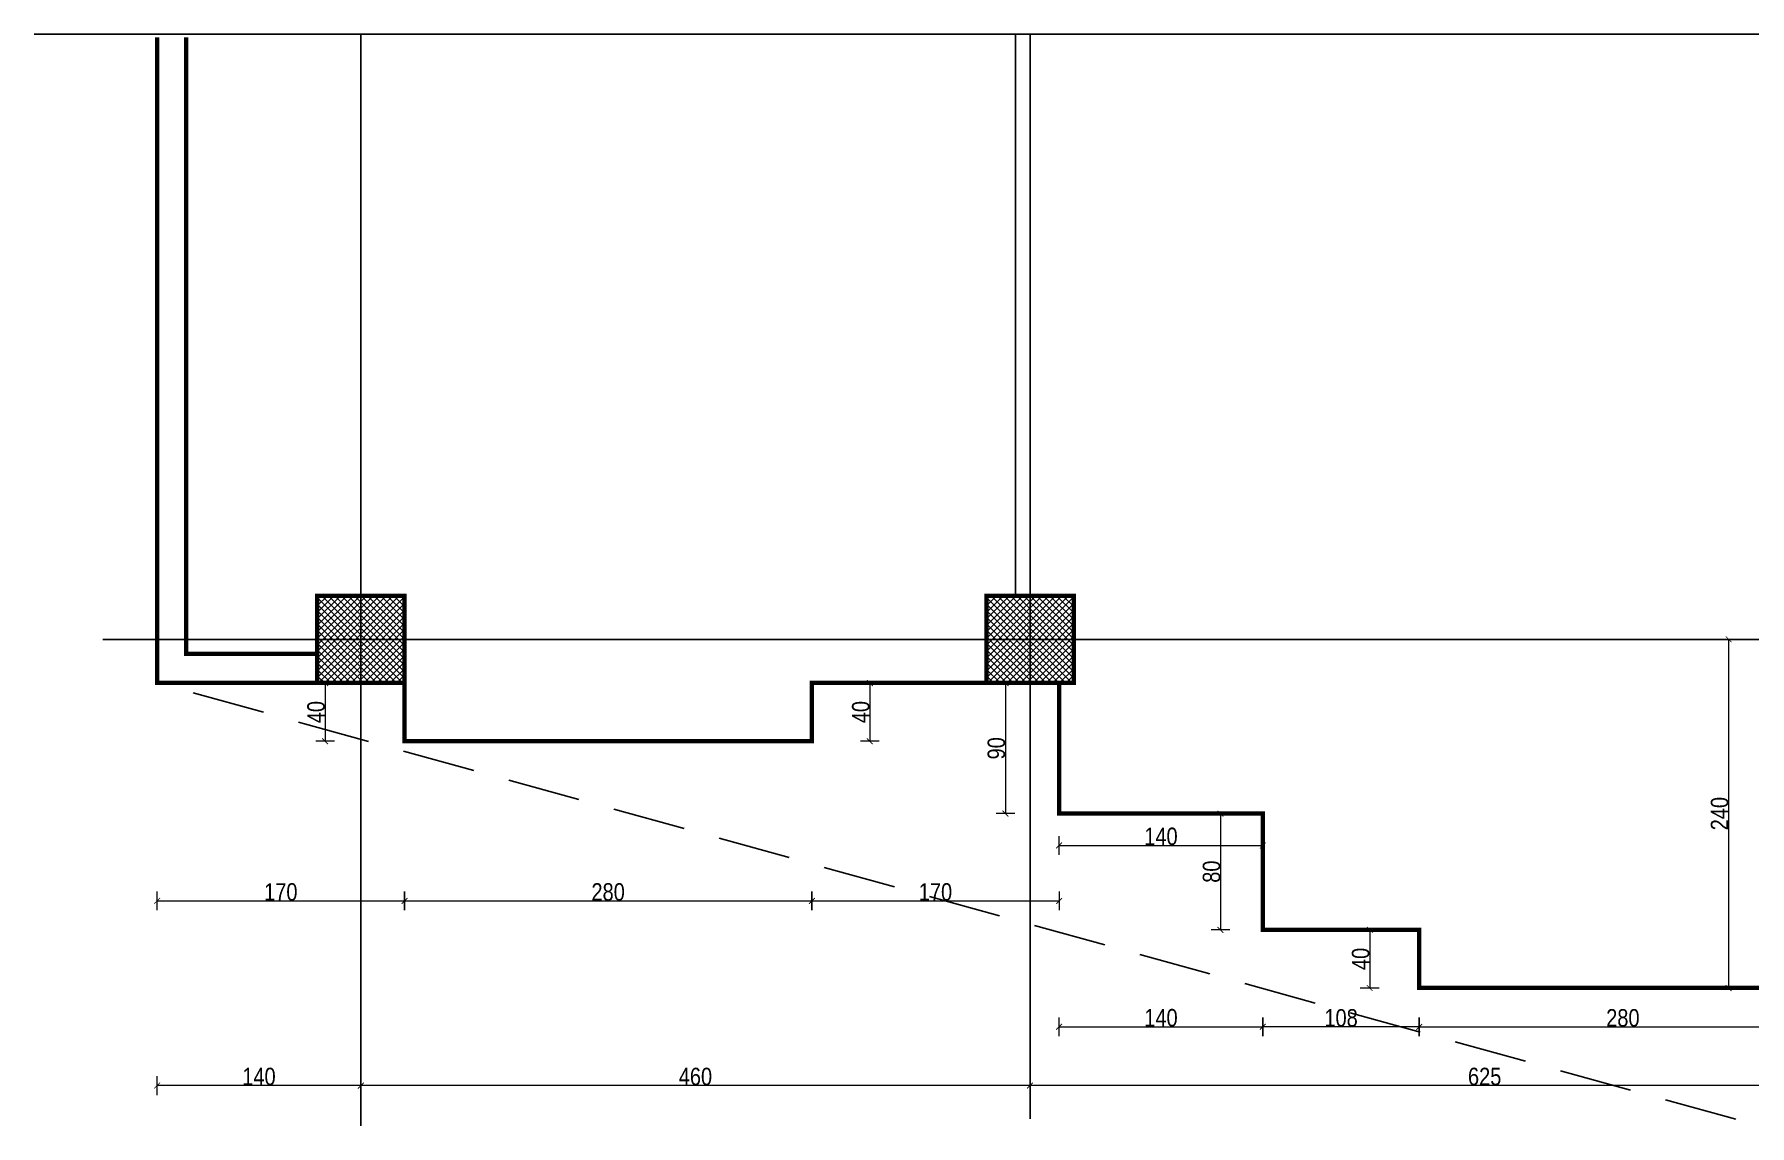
# Model space of a CAD drawing. Extents: x 250879 to 348495, y -51522 to -9360.
# Drawn here: x 272796 to 273975, y -33367 to -32616 of the extents above; entities that cross this region are included whole.
import ezdxf

# ---------------------------------------------------------------- set-up
doc = ezdxf.new("R2010")
doc.units = 0
doc.linetypes.add('Dashed', pattern=[0.75, 0.5, -0.25])
doc.layers.get('DEFPOINTS').update_dxf_attribs({"color": 9, "linetype": 'CONTINUOUS'})
doc.layers.add('AXIS', color=1, linetype='CONTINUOUS')
doc.layers.add('WALL', color=7, linetype='CONTINUOUS')
doc.layers.add('dimention', color=151, linetype='CONTINUOUS', lineweight=13)
doc.styles.add('yon', font='ARIALN.TTF')
doc.dimstyles.new('CM', dxfattribs={"dimscale": 0, "dimtxt": 12, "dimasz": 0.4, "dimexe": 50, "dimexo": 1000, "dimgap": 0.03, "dimtad": 1, "dimdec": 0, "dimzin": 0, "dimdsep": 46, "dimtxsty": 'yon', "dimblk": 'Ar thick3', "dimcen": 3, "dimdle": 8, "dimse1": 1, "dimse2": 1, "dimclrd": 8, "dimclre": 8, "dimclrt": 30, "dimadec": 0, "dimazin": 0, "dimtfac": 1, "dimtdec": 0, "dimtix": 1, "dimtmove": 1, "dimatfit": 3, "dimfxl": 50, "dimtolj": 1, "dimtzin": 0, "dimlwd": 9, "dimarcsym": 0})

# ---------------------------------------------------------------- blocks, each defined once
blk = doc.blocks.new('Ar thick3')
at = {"layer": 'dimention'}
blk.add_line((0, 16.2), (0, -16.2), dxfattribs=at)
at = {"layer": 'dimention', "const_width": 1.5}
blk.add_lwpolyline([(-5, -5.1), (5, 4.9)], dxfattribs=at)
blk = doc.blocks.new('*D1396')
at = {"layer": 'DEFPOINTS', "color": 0, "linetype": 'Continuous', "transparency": 16777216}
for p in [(273955, -33032.4), (273948.9, -33272.1), (273960.6, -33272.1)]:
    blk.add_point(p, dxfattribs=at)
at = {"layer": 'WALL', "color": 8, "linetype": 'Continuous', "lineweight": 9, "transparency": 16777216}
blk.add_line((273960.6, -33032.8), (273960.6, -33271.7), dxfattribs=at)
at = {"layer": 'WALL', "color": 8, "linetype": 'Continuous', "lineweight": 9, "transparency": 16777216, "xscale": 0.4, "yscale": 0.4, "zscale": 0.4}
for p, rotation in [((273960.6, -33032.4), 90), ((273960.6, -33272.1), 270)]:
    blk.add_blockref('Ar thick3', p, dxfattribs=dict(at, rotation=rotation))
at = {"layer": 'WALL', "color": 30, "linetype": 'Continuous', "transparency": 16777216, "insert": (273954.4, -33152.2), "char_height": 12, "attachment_point": 5, "rotation": 90, "style": 'yon'}
blk.add_mtext('\\A1;240', dxfattribs=at)
blk = doc.blocks.new('*D1397')
at = {"layer": 'DEFPOINTS', "color": 0, "linetype": 'Continuous', "transparency": 16777216}
for p in [(272880.4, -33110.1), (273050.4, -33110.1), (273050.4, -33212.2)]:
    blk.add_point(p, dxfattribs=at)
at = {"layer": 'WALL', "color": 8, "linetype": 'Continuous', "lineweight": 9, "transparency": 16777216}
blk.add_line((272880.8, -33212.2), (273050, -33212.2), dxfattribs=at)
at = {"layer": 'WALL', "color": 8, "linetype": 'Continuous', "lineweight": 9, "transparency": 16777216, "xscale": 0.4, "yscale": 0.4, "zscale": 0.4, "rotation": 180}
blk.add_blockref('Ar thick3', (272880.4, -33212.2), dxfattribs=at)
at = {"layer": 'WALL', "color": 8, "linetype": 'Continuous', "lineweight": 9, "transparency": 16777216, "xscale": 0.4, "yscale": 0.4, "zscale": 0.4}
blk.add_blockref('Ar thick3', (273050.4, -33212.2), dxfattribs=at)
at = {"layer": 'WALL', "color": 30, "linetype": 'Continuous', "transparency": 16777216, "insert": (272965.4, -33206.1), "char_height": 12, "attachment_point": 5, "style": 'yon'}
blk.add_mtext('\\A1;170', dxfattribs=at)
blk = doc.blocks.new('*D1398')
at = {"layer": 'DEFPOINTS', "color": 0, "linetype": 'Continuous', "transparency": 16777216}
for p in [(273050.4, -33110.1), (273330.4, -33150.1), (273330.4, -33212.2)]:
    blk.add_point(p, dxfattribs=at)
at = {"layer": 'WALL', "color": 8, "linetype": 'Continuous', "lineweight": 9, "transparency": 16777216}
blk.add_line((273050.8, -33212.2), (273330, -33212.2), dxfattribs=at)
at = {"layer": 'WALL', "color": 8, "linetype": 'Continuous', "lineweight": 9, "transparency": 16777216, "xscale": 0.4, "yscale": 0.4, "zscale": 0.4, "rotation": 180}
blk.add_blockref('Ar thick3', (273050.4, -33212.2), dxfattribs=at)
at = {"layer": 'WALL', "color": 8, "linetype": 'Continuous', "lineweight": 9, "transparency": 16777216, "xscale": 0.4, "yscale": 0.4, "zscale": 0.4}
blk.add_blockref('Ar thick3', (273330.4, -33212.2), dxfattribs=at)
at = {"layer": 'WALL', "color": 30, "linetype": 'Continuous', "transparency": 16777216, "insert": (273190.4, -33206.1), "char_height": 12, "attachment_point": 5, "style": 'yon'}
blk.add_mtext('\\A1;280', dxfattribs=at)
blk = doc.blocks.new('*D1399')
at = {"layer": 'DEFPOINTS', "color": 0, "linetype": 'Continuous', "transparency": 16777216}
for p in [(273500.4, -33141.8), (273330.4, -33150.1), (273500.4, -33212.2)]:
    blk.add_point(p, dxfattribs=at)
at = {"layer": 'WALL', "color": 8, "linetype": 'Continuous', "lineweight": 9, "transparency": 16777216}
blk.add_line((273330.8, -33212.2), (273500, -33212.2), dxfattribs=at)
at = {"layer": 'WALL', "color": 8, "linetype": 'Continuous', "lineweight": 9, "transparency": 16777216, "xscale": 0.4, "yscale": 0.4, "zscale": 0.4, "rotation": 180}
blk.add_blockref('Ar thick3', (273330.4, -33212.2), dxfattribs=at)
at = {"layer": 'WALL', "color": 8, "linetype": 'Continuous', "lineweight": 9, "transparency": 16777216, "xscale": 0.4, "yscale": 0.4, "zscale": 0.4}
blk.add_blockref('Ar thick3', (273500.4, -33212.2), dxfattribs=at)
at = {"layer": 'WALL', "color": 30, "linetype": 'Continuous', "transparency": 16777216, "insert": (273415.4, -33206.1), "char_height": 12, "attachment_point": 5, "style": 'yon'}
blk.add_mtext('\\A1;170', dxfattribs=at)
blk = doc.blocks.new('*D1400')
at = {"layer": 'DEFPOINTS', "color": 0, "linetype": 'Continuous', "transparency": 16777216}
for p in [(273747.9, -33272.1), (274027.9, -33272.1), (274027.9, -33298.8)]:
    blk.add_point(p, dxfattribs=at)
at = {"layer": 'WALL', "color": 8, "linetype": 'Continuous', "lineweight": 9, "transparency": 16777216}
blk.add_line((273748.3, -33298.8), (274027.5, -33298.8), dxfattribs=at)
at = {"layer": 'WALL', "color": 8, "linetype": 'Continuous', "lineweight": 9, "transparency": 16777216, "xscale": 0.4, "yscale": 0.4, "zscale": 0.4, "rotation": 180}
blk.add_blockref('Ar thick3', (273747.9, -33298.8), dxfattribs=at)
at = {"layer": 'WALL', "color": 8, "linetype": 'Continuous', "lineweight": 9, "transparency": 16777216, "xscale": 0.4, "yscale": 0.4, "zscale": 0.4}
blk.add_blockref('Ar thick3', (274027.9, -33298.8), dxfattribs=at)
at = {"layer": 'WALL', "color": 30, "linetype": 'Continuous', "transparency": 16777216, "insert": (273887.9, -33292.7), "char_height": 12, "attachment_point": 5, "style": 'yon'}
blk.add_mtext('\\A1;280', dxfattribs=at)
blk = doc.blocks.new('*D1402')
at = {"layer": 'DEFPOINTS', "color": 0, "linetype": 'Continuous', "transparency": 16777216}
for p in [(273050.4, -33062.4), (272995.9, -33102.4), (273050.4, -33102.4)]:
    blk.add_point(p, dxfattribs=at)
at = {"layer": 'WALL', "color": 8, "linetype": 'Continuous', "lineweight": 9, "transparency": 16777216}
blk.add_line((272995.9, -33062.8), (272995.9, -33102), dxfattribs=at)
at = {"layer": 'WALL', "color": 8, "linetype": 'Continuous', "lineweight": 9, "transparency": 16777216, "xscale": 0.4, "yscale": 0.4, "zscale": 0.4}
for p, rotation in [((272995.9, -33062.4), 90), ((272995.9, -33102.4), 270)]:
    blk.add_blockref('Ar thick3', p, dxfattribs=dict(at, rotation=rotation))
at = {"layer": 'WALL', "color": 30, "linetype": 'Continuous', "transparency": 16777216, "insert": (272989.7, -33082.4), "char_height": 12, "attachment_point": 5, "rotation": 90, "style": 'yon'}
blk.add_mtext('\\A1;40', dxfattribs=at)
blk = doc.blocks.new('*D1403')
at = {"layer": 'DEFPOINTS', "color": 0, "linetype": 'Continuous', "transparency": 16777216}
for p in [(273480.4, -33062.4), (273463.5, -33152.2), (273500.4, -33152.2)]:
    blk.add_point(p, dxfattribs=at)
at = {"layer": 'WALL', "color": 8, "linetype": 'Continuous', "lineweight": 9, "transparency": 16777216}
blk.add_line((273463.5, -33062.8), (273463.5, -33151.8), dxfattribs=at)
at = {"layer": 'WALL', "color": 8, "linetype": 'Continuous', "lineweight": 9, "transparency": 16777216, "xscale": 0.4, "yscale": 0.4, "zscale": 0.4}
for p, rotation in [((273463.5, -33062.4), 90), ((273463.5, -33152.2), 270)]:
    blk.add_blockref('Ar thick3', p, dxfattribs=dict(at, rotation=rotation))
at = {"layer": 'WALL', "color": 30, "linetype": 'Continuous', "transparency": 16777216, "insert": (273457.3, -33107.3), "char_height": 12, "attachment_point": 5, "rotation": 90, "style": 'yon'}
blk.add_mtext('\\A1;90', dxfattribs=at)
blk = doc.blocks.new('*D1404')
at = {"layer": 'DEFPOINTS', "color": 0, "linetype": 'Continuous', "transparency": 16777216}
for p in [(273500.4, -33152.2), (273640.4, -33152.2), (273640.4, -33174.1)]:
    blk.add_point(p, dxfattribs=at)
at = {"layer": 'WALL', "color": 8, "linetype": 'Continuous', "lineweight": 9, "transparency": 16777216}
blk.add_line((273500.8, -33174.1), (273640, -33174.1), dxfattribs=at)
at = {"layer": 'WALL', "color": 8, "linetype": 'Continuous', "lineweight": 9, "transparency": 16777216, "xscale": 0.4, "yscale": 0.4, "zscale": 0.4, "rotation": 180}
blk.add_blockref('Ar thick3', (273500.4, -33174.1), dxfattribs=at)
at = {"layer": 'WALL', "color": 8, "linetype": 'Continuous', "lineweight": 9, "transparency": 16777216, "xscale": 0.4, "yscale": 0.4, "zscale": 0.4}
blk.add_blockref('Ar thick3', (273640.4, -33174.1), dxfattribs=at)
at = {"layer": 'WALL', "color": 30, "linetype": 'Continuous', "transparency": 16777216, "insert": (273570.4, -33167.9), "char_height": 12, "attachment_point": 5, "style": 'yon'}
blk.add_mtext('\\A1;140', dxfattribs=at)
blk = doc.blocks.new('*D1405')
at = {"layer": 'DEFPOINTS', "color": 0, "linetype": 'Continuous', "transparency": 16777216}
for p in [(273640.4, -33152.2), (273611.3, -33232.1), (273640.4, -33232.1)]:
    blk.add_point(p, dxfattribs=at)
at = {"layer": 'WALL', "color": 8, "linetype": 'Continuous', "lineweight": 9, "transparency": 16777216}
blk.add_line((273611.3, -33152.6), (273611.3, -33231.7), dxfattribs=at)
at = {"layer": 'WALL', "color": 8, "linetype": 'Continuous', "lineweight": 9, "transparency": 16777216, "xscale": 0.4, "yscale": 0.4, "zscale": 0.4}
for p, rotation in [((273611.3, -33152.2), 90), ((273611.3, -33232.1), 270)]:
    blk.add_blockref('Ar thick3', p, dxfattribs=dict(at, rotation=rotation))
at = {"layer": 'WALL', "color": 30, "linetype": 'Continuous', "transparency": 16777216, "insert": (273605.2, -33192.1), "char_height": 12, "attachment_point": 5, "rotation": 90, "style": 'yon'}
blk.add_mtext('\\A1;80', dxfattribs=at)
blk = doc.blocks.new('*D1415')
at = {"layer": 'DEFPOINTS', "color": 0, "linetype": 'Continuous', "transparency": 16777216}
for p in [(274105.4, -33152.2), (273480.4, -33339.2), (273480.4, -33339.2)]:
    blk.add_point(p, dxfattribs=at)
at = {"layer": 'WALL', "color": 8, "linetype": 'Continuous', "lineweight": 9, "transparency": 16777216}
blk.add_line((274105, -33339.2), (273480.8, -33339.2), dxfattribs=at)
at = {"layer": 'WALL', "color": 8, "linetype": 'Continuous', "lineweight": 9, "transparency": 16777216, "xscale": 0.4, "yscale": 0.4, "zscale": 0.4, "rotation": 180}
blk.add_blockref('Ar thick3', (273480.4, -33339.2), dxfattribs=at)
at = {"layer": 'WALL', "color": 8, "linetype": 'Continuous', "lineweight": 9, "transparency": 16777216, "xscale": 0.4, "yscale": 0.4, "zscale": 0.4}
blk.add_blockref('Ar thick3', (274105.4, -33339.2), dxfattribs=at)
at = {"layer": 'WALL', "color": 30, "linetype": 'Continuous', "transparency": 16777216, "insert": (273792.9, -33333), "char_height": 12, "attachment_point": 5, "style": 'yon'}
blk.add_mtext('\\A1;625', dxfattribs=at)
blk = doc.blocks.new('*D1416')
at = {"layer": 'DEFPOINTS', "color": 0, "linetype": 'Continuous', "transparency": 16777216}
for p in [(273020.4, -33339.2), (273020.4, -33339.2), (273480.4, -33339.2)]:
    blk.add_point(p, dxfattribs=at)
at = {"layer": 'WALL', "color": 8, "linetype": 'Continuous', "lineweight": 9, "transparency": 16777216}
blk.add_line((273480, -33339.2), (273020.8, -33339.2), dxfattribs=at)
at = {"layer": 'WALL', "color": 8, "linetype": 'Continuous', "lineweight": 9, "transparency": 16777216, "xscale": 0.4, "yscale": 0.4, "zscale": 0.4, "rotation": 180}
blk.add_blockref('Ar thick3', (273020.4, -33339.2), dxfattribs=at)
at = {"layer": 'WALL', "color": 8, "linetype": 'Continuous', "lineweight": 9, "transparency": 16777216, "xscale": 0.4, "yscale": 0.4, "zscale": 0.4}
blk.add_blockref('Ar thick3', (273480.4, -33339.2), dxfattribs=at)
at = {"layer": 'WALL', "color": 30, "linetype": 'Continuous', "transparency": 16777216, "insert": (273250.4, -33333), "char_height": 12, "attachment_point": 5, "style": 'yon'}
blk.add_mtext('\\A1;460', dxfattribs=at)
blk = doc.blocks.new('*D1417')
at = {"layer": 'DEFPOINTS', "color": 0, "linetype": 'Continuous', "transparency": 16777216}
for p in [(272880.4, -33062.4), (272880.4, -33339.2), (273020.4, -33339.2)]:
    blk.add_point(p, dxfattribs=at)
at = {"layer": 'WALL', "color": 8, "linetype": 'Continuous', "lineweight": 9, "transparency": 16777216}
blk.add_line((273020, -33339.2), (272880.8, -33339.2), dxfattribs=at)
at = {"layer": 'WALL', "color": 8, "linetype": 'Continuous', "lineweight": 9, "transparency": 16777216, "xscale": 0.4, "yscale": 0.4, "zscale": 0.4, "rotation": 180}
blk.add_blockref('Ar thick3', (272880.4, -33339.2), dxfattribs=at)
at = {"layer": 'WALL', "color": 8, "linetype": 'Continuous', "lineweight": 9, "transparency": 16777216, "xscale": 0.4, "yscale": 0.4, "zscale": 0.4}
blk.add_blockref('Ar thick3', (273020.4, -33339.2), dxfattribs=at)
at = {"layer": 'WALL', "color": 30, "linetype": 'Continuous', "transparency": 16777216, "insert": (272950.4, -33333), "char_height": 12, "attachment_point": 5, "style": 'yon'}
blk.add_mtext('\\A1;140', dxfattribs=at)
blk = doc.blocks.new('*D1418')
at = {"layer": 'DEFPOINTS', "color": 0, "linetype": 'Continuous', "transparency": 16777216}
for p in [(273359.1, -33062.4), (273330.4, -33102.4), (273370.3, -33102.4)]:
    blk.add_point(p, dxfattribs=at)
at = {"layer": 'WALL', "color": 8, "linetype": 'Continuous', "lineweight": 9, "transparency": 16777216}
blk.add_line((273370.3, -33062.8), (273370.3, -33102), dxfattribs=at)
at = {"layer": 'WALL', "color": 8, "linetype": 'Continuous', "lineweight": 9, "transparency": 16777216, "xscale": 0.4, "yscale": 0.4, "zscale": 0.4}
for p, rotation in [((273370.3, -33062.4), 90), ((273370.3, -33102.4), 270)]:
    blk.add_blockref('Ar thick3', p, dxfattribs=dict(at, rotation=rotation))
at = {"layer": 'WALL', "color": 30, "linetype": 'Continuous', "transparency": 16777216, "insert": (273364.1, -33082.4), "char_height": 12, "attachment_point": 5, "rotation": 90, "style": 'yon'}
blk.add_mtext('\\A1;40', dxfattribs=at)
blk = doc.blocks.new('*D1419')
at = {"layer": 'DEFPOINTS', "color": 0, "linetype": 'Continuous', "transparency": 16777216}
for p in [(273640.4, -33232.1), (273747.9, -33272.1), (273640.4, -33298.8)]:
    blk.add_point(p, dxfattribs=at)
at = {"layer": 'WALL', "color": 8, "linetype": 'Continuous', "lineweight": 9, "transparency": 16777216}
blk.add_line((273747.5, -33298.8), (273640.8, -33298.8), dxfattribs=at)
at = {"layer": 'WALL', "color": 8, "linetype": 'Continuous', "lineweight": 9, "transparency": 16777216, "xscale": 0.4, "yscale": 0.4, "zscale": 0.4, "rotation": 180}
blk.add_blockref('Ar thick3', (273640.4, -33298.8), dxfattribs=at)
at = {"layer": 'WALL', "color": 8, "linetype": 'Continuous', "lineweight": 9, "transparency": 16777216, "xscale": 0.4, "yscale": 0.4, "zscale": 0.4}
blk.add_blockref('Ar thick3', (273747.9, -33298.8), dxfattribs=at)
at = {"layer": 'WALL', "color": 30, "linetype": 'Continuous', "transparency": 16777216, "insert": (273694.2, -33292.7), "char_height": 12, "attachment_point": 5, "style": 'yon'}
blk.add_mtext('\\A1;108', dxfattribs=at)
blk = doc.blocks.new('*D1420')
at = {"layer": 'DEFPOINTS', "color": 0, "linetype": 'Continuous', "transparency": 16777216}
for p in [(273500.4, -33276.9), (273640.4, -33276.9), (273640.4, -33298.8)]:
    blk.add_point(p, dxfattribs=at)
at = {"layer": 'WALL', "color": 8, "linetype": 'Continuous', "lineweight": 9, "transparency": 16777216}
blk.add_line((273500.8, -33298.8), (273640, -33298.8), dxfattribs=at)
at = {"layer": 'WALL', "color": 8, "linetype": 'Continuous', "lineweight": 9, "transparency": 16777216, "xscale": 0.4, "yscale": 0.4, "zscale": 0.4, "rotation": 180}
blk.add_blockref('Ar thick3', (273500.4, -33298.8), dxfattribs=at)
at = {"layer": 'WALL', "color": 8, "linetype": 'Continuous', "lineweight": 9, "transparency": 16777216, "xscale": 0.4, "yscale": 0.4, "zscale": 0.4}
blk.add_blockref('Ar thick3', (273640.4, -33298.8), dxfattribs=at)
at = {"layer": 'WALL', "color": 30, "linetype": 'Continuous', "transparency": 16777216, "insert": (273570.4, -33292.6), "char_height": 12, "attachment_point": 5, "style": 'yon'}
blk.add_mtext('\\A1;140', dxfattribs=at)
blk = doc.blocks.new('*D1421')
at = {"layer": 'DEFPOINTS', "color": 0, "linetype": 'Continuous', "transparency": 16777216}
for p in [(273747.9, -33232.1), (273713.9, -33272.1), (273747.9, -33272.1)]:
    blk.add_point(p, dxfattribs=at)
at = {"layer": 'WALL', "color": 8, "linetype": 'Continuous', "lineweight": 9, "transparency": 16777216}
blk.add_line((273713.9, -33232.5), (273713.9, -33271.7), dxfattribs=at)
at = {"layer": 'WALL', "color": 8, "linetype": 'Continuous', "lineweight": 9, "transparency": 16777216, "xscale": 0.4, "yscale": 0.4, "zscale": 0.4}
for p, rotation in [((273713.9, -33232.1), 90), ((273713.9, -33272.1), 270)]:
    blk.add_blockref('Ar thick3', p, dxfattribs=dict(at, rotation=rotation))
at = {"layer": 'WALL', "color": 30, "linetype": 'Continuous', "transparency": 16777216, "insert": (273707.7, -33252.1), "char_height": 12, "attachment_point": 5, "rotation": 90, "style": 'yon'}
blk.add_mtext('\\A1;40', dxfattribs=at)

msp = doc.modelspace()

# ---------------------------------------------------------------- hatches: boundary and pattern name
at = {"layer": 'AXIS'}
h = msp.add_hatch(dxfattribs=at)
h.set_pattern_fill('ANSI37', color=256, style=0)
h.set_pattern_definition([(45, (-9729.8782, 8143.2964), (-2.24506403, 2.24506403), []), (135, (-9729.8782, 8143.2964), (-2.24506403, -2.24506403), [])])
h.paths.add_polyline_path([(273050.43145, -33002.36165), (273020.43145, -33002.36165), (273020.43145, -33032.36165), (273050.43145, -33032.36165)])
h.paths.add_polyline_path([(273050.43145, -33032.36165), (273020.43145, -33032.36165), (273020.43145, -33062.36165), (273050.43145, -33062.36165)])
h.paths.add_polyline_path([(273020.43145, -33032.36165), (272990.43145, -33032.36165), (272990.43145, -33062.36165), (273020.43145, -33062.36165)])
h.paths.add_polyline_path([(273020.43145, -33002.36165), (272990.43145, -33002.36165), (272990.43145, -33032.36165), (273020.43145, -33032.36165)])
h = msp.add_hatch(dxfattribs=at)
h.set_pattern_fill('ANSI37', color=256, style=0)
h.set_pattern_definition([(45, (-9269.8782, 8143.2964), (-2.24506403, 2.24506403), []), (135, (-9269.8782, 8143.2964), (-2.24506403, -2.24506403), [])])
h.paths.add_polyline_path([(273510.43145, -33002.36165), (273480.43145, -33002.36165), (273480.43145, -33032.36165), (273510.43145, -33032.36165)])
h.paths.add_polyline_path([(273510.43145, -33032.36165), (273480.43145, -33032.36165), (273480.43145, -33062.36165), (273510.43145, -33062.36165)])
h.paths.add_polyline_path([(273480.43145, -33032.36165), (273450.43145, -33032.36165), (273450.43145, -33062.36165), (273480.43145, -33062.36165)])
h.paths.add_polyline_path([(273480.43145, -33002.36165), (273450.43145, -33002.36165), (273450.43145, -33032.36165), (273480.43145, -33032.36165)])

# ---------------------------------------------------------------- linework, layer by layer
for p, q in [((272795.97296, -32616.36277), (274656.19529, -32616.36277)), ((273020.43145, -33366.76861), (273020.43145, -32616.36277)), ((273480.43145, -33362.05036), (273480.43145, -32616.36277)), ((274341.32644, -33032.36165), (272843.03737, -33032.36165))]:
    msp.add_line(p, q, dxfattribs=at)
at = {"layer": 'WALL', "linetype": 'Continuous'}
for p, q in [((273470.43145, -33002.36165), (273470.43145, -32616.36277)), ((273480.43145, -33002.36165), (273480.43145, -32616.36277)), ((272880.43145, -33062.36165), (272880.43145, -32961.45068)), ((273050.43145, -33062.36165), (272880.43145, -33062.36165)), ((273050.43145, -33062.36165), (272990.43145, -33062.36165)), ((273050.43145, -33102.36165), (273050.43145, -33062.36165)), ((273050.43145, -33102.36165), (273050.43145, -33062.36165)), ((273510.43145, -33062.36165), (273330.43145, -33062.36165)), ((273330.43145, -33062.36165), (273330.43145, -33102.36165)), ((273450.43145, -33062.36165), (273330.43145, -33062.36165)), ((273330.43145, -33062.36165), (273330.43145, -33102.36165)), ((273500.43145, -33062.36165), (273500.43145, -33152.21119)), ((273330.43145, -33102.36165), (273050.43145, -33102.36165)), ((273330.43145, -33102.36165), (273050.43145, -33102.36165)), ((273500.43145, -33152.21119), (273640.43145, -33152.21119)), ((273640.43145, -33152.21119), (273640.43145, -33232.06205)), ((273640.43145, -33232.06205), (273747.93145, -33232.06205)), ((273747.93145, -33232.06205), (273640.43145, -33232.06205)), ((273640.43145, -33232.06205), (273747.93145, -33232.06205)), ((273747.93145, -33232.06205), (273747.93145, -33272.06205)), ((273747.93145, -33232.06205), (273747.93145, -33272.06205)), ((273747.93145, -33272.06205), (274027.93145, -33272.06205)), ((273747.93145, -33272.06205), (274027.93145, -33272.06205))]:
    msp.add_line(p, q, dxfattribs=at)
at = {"layer": 'WALL', "linetype": 'Dashed', "ltscale": 100}
msp.add_line((273965.43145, -33362.36165), (272880.43145, -33062.36165), dxfattribs=at)
at = {"layer": 'WALL', "linetype": 'Continuous', "const_width": 3}
for points in [[(272990.43145, -33062.36165), (272880.43145, -33062.36165), (272880.43145, -32618.38816)], [(272990.43145, -33042.36165), (272900.43145, -33042.36165), (272900.43145, -32618.38816)], [(272880.43145, -32923.50641), (272880.43145, -33062.36165), (273050.43145, -33062.36165), (273050.43145, -33102.36165), (273330.43145, -33102.36165), (273330.43145, -33062.36165), (273500.43145, -33062.36165), (273500.43145, -33152.21119), (273640.43145, -33152.21119), (273640.43145, -33232.06205), (273747.93145, -33232.06205), (273747.93145, -33272.06205), (274027.93145, -33272.06205), (274027.93145, -33232.06205), (274135.43145, -33232.06205), (274135.43145, -33152.21119), (274275.43145, -33152.21119), (274275.43145, -32927.32081)], [(273050.43145, -33062.36165), (273050.43145, -33002.36165), (272990.43145, -33002.36165), (272990.43145, -33062.36165), (273050.43145, -33062.36165)], [(273050.43145, -33062.36165), (273050.43145, -33002.36165), (272990.43145, -33002.36165), (272990.43145, -33062.36165), (273050.43145, -33062.36165)], [(273510.43145, -33062.36165), (273510.43145, -33002.36165), (273450.43145, -33002.36165), (273450.43145, -33062.36165), (273510.43145, -33062.36165)], [(273510.43145, -33062.36165), (273510.43145, -33002.36165), (273450.43145, -33002.36165), (273450.43145, -33062.36165), (273510.43145, -33062.36165)], [(273050.43145, -33062.36165), (273030.43145, -33062.36165)], [(273050.43145, -33062.36165), (273050.43145, -33062.36165)], [(273330.43145, -33062.36165), (273450.43145, -33062.36165)]]:
    msp.add_lwpolyline(points, dxfattribs=at)
at = {"layer": 'WALL', "linetype": 'Continuous'}
for points in [[(272990.43145, -33062.36165), (273050.43145, -33062.36165), (273050.43145, -33002.36165), (272990.43145, -33002.36165)], [(272990.43145, -33062.36165), (273050.43145, -33062.36165), (273050.43145, -33002.36165), (272990.43145, -33002.36165)], [(272990.43145, -33002.36165), (273050.43145, -33002.36165), (273050.43145, -33062.36165), (272990.43145, -33062.36165)], [(273450.43145, -33002.36165), (273510.43145, -33002.36165), (273510.43145, -33062.36165), (273450.43145, -33062.36165)], [(273450.43145, -33062.36165), (273510.43145, -33062.36165), (273510.43145, -33002.36165), (273450.43145, -33002.36165)], [(273450.43145, -33002.36165), (273510.43145, -33002.36165), (273510.43145, -33062.36165), (273450.43145, -33062.36165)]]:
    msp.add_lwpolyline(points, close=True, dxfattribs=at)

# ---------------------------------------------------------------- dimensions: what is measured, and where the dimension line sits
for base, p1, p2, picture, middle in [((273960.60086, -33272.06205), (273955.03564, -33032.36165), (273948.85112, -33272.06205), '*D1396', (273954.44398, -33152.21185)), ((272995.90521, -33102.36165), (273050.43145, -33062.36165), (273050.43145, -33102.36165), '*D1402', (272989.74834, -33082.36165)), ((273370.30084, -33102.36165), (273359.05284, -33062.36165), (273330.43145, -33102.36165), '*D1418', (273364.14396, -33082.36165)), ((273463.45648, -33152.21119), (273480.43145, -33062.36165), (273500.43145, -33152.21119), '*D1403', (273457.2996, -33107.28642)), ((273611.32023, -33232.06205), (273640.43145, -33152.21119), (273640.43145, -33232.06205), '*D1405', (273605.16335, -33192.13662)), ((273713.87688, -33272.06205), (273747.93145, -33232.06205), (273747.93145, -33272.06205), '*D1421', (273707.72, -33252.06205))]:
    dim = msp.add_linear_dim(base=base, p1=p1, p2=p2, angle=90, dimstyle='CM', override={"dimscale": 1}, dxfattribs=at)
    dim.commit()
    dim.dimension.update_dxf_attribs({"geometry": picture, "text_midpoint": middle})
for base, p1, p2, picture, middle in [((272880.43145, -33339.18479), (273020.43145, -33339.18479), (272880.43145, -33062.36165), '*D1417', (272950.43145, -33333.02792)), ((273050.43145, -33212.22756), (272880.43145, -33110.12535), (273050.43145, -33110.12535), '*D1397', (272965.43145, -33206.07068)), ((273330.43145, -33212.22756), (273050.43145, -33110.12535), (273330.43145, -33150.12535), '*D1398', (273190.43145, -33206.07068)), ((273500.43145, -33212.22756), (273330.43145, -33150.12535), (273500.43145, -33141.75635), '*D1399', (273415.43145, -33206.07068)), ((273480.43145, -33339.18479), (274105.43145, -33152.21119), (273480.43145, -33339.18479), '*D1415', (273792.93145, -33333.02792)), ((273640.43145, -33174.09361), (273500.43145, -33152.21119), (273640.43145, -33152.21119), '*D1404', (273570.43145, -33167.93674)), ((273640.4314472018, -33298.8367227149), (273747.9314472018, -33272.062049902), (273640.4314472018, -33232.062049902), '*D1419', (273694.1814472018, -33292.6798468623)), ((274027.93145, -33298.83672), (273747.93145, -33272.06205), (274027.93145, -33272.06205), '*D1400', (273887.93145, -33292.67985)), ((273640.43145, -33298.75729), (273500.43145, -33276.87486), (273640.43145, -33276.87486), '*D1420', (273570.43145, -33292.60041)), ((273020.43145, -33339.18479), (273480.43145, -33339.18479), (273020.43145, -33339.18479), '*D1416', (273250.43145, -33333.02792))]:
    dim = msp.add_linear_dim(base=base, p1=p1, p2=p2, dimstyle='CM', override={"dimscale": 1}, dxfattribs=at)
    dim.commit()
    dim.dimension.update_dxf_attribs({"geometry": picture, "text_midpoint": middle})

doc.saveas('drawing.dxf')
